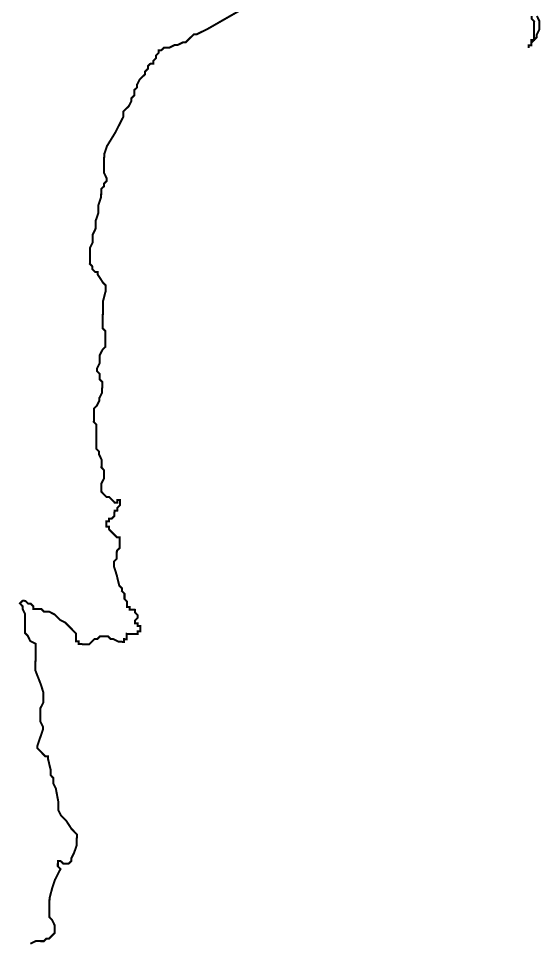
# Model space of a CAD drawing. Header units: metres. Extents: x 290190 to 339802, y 1811045 to 1991312.
# Drawn here: x 307326 to 308110, y 1926795 to 1928185 of the extents above; entities that cross this region are included whole.
import ezdxf

# ---------------------------------------------------------------- set-up
doc = ezdxf.new("R2010")
doc.units = ezdxf.units.M
doc.header["$MEASUREMENT"] = 0
doc.layers.add('HAZARDS LINE', color=1, linetype='Continuous')

msp = doc.modelspace()

# ---------------------------------------------------------------- linework, layer by layer
at = {"layer": 'HAZARDS LINE', "lineweight": 18}
for points in [[(307343.6, 1926793.1, 3.02, 3.02, 0), (307351.7, 1926797, 3.02, 3.02, 0), (307359.8, 1926796.9, 3.02, 3.02, 0), (307363.8, 1926796.9, 3.02, 3.02, 0), (307367.8, 1926800.9, 3.02, 3.02, 0), (307371.9, 1926800.9, 3.02, 3.02, 0), (307375.9, 1926804.9, 3.02, 3.02, 0), (307380, 1926808.9, 3.02, 3.02, 0), (307380.1, 1926816.9, 3.02, 3.02, 0), (307380.1, 1926820.9, 3.02, 3.02, 0), (307376.1, 1926829, 3.02, 3.02, 0), (307372.2, 1926833.1, 3.02, 3.02, 0), (307372.2, 1926841.1, 3.02, 3.02, 0), (307372.3, 1926849.2, 3.02, 3.02, 0), (307372.4, 1926861.3, 3.02, 3.02, 0), (307376.6, 1926877.4, 3.02, 3.02, 0), (307380.7, 1926889.4, 3.02, 3.02, 0), (307384.8, 1926897.4, 3.02, 3.02, 0), (307388.9, 1926905.5, 3.02, 3.02, 0), (307384.9, 1926909.5, 3.02, 3.02, 0), (307384.9, 1926913.5, 3.02, 3.02, 0), (307385, 1926917.6, 3.02, 3.02, 0), (307389, 1926917.5, 3.02, 3.02, 0), (307393, 1926913.5, 3.02, 3.02, 0), (307401, 1926913.4, 3.02, 3.02, 0), (307405.1, 1926917.4, 3.02, 3.02, 0), (307405.1, 1926921.4, 3.02, 3.02, 0), (307409.2, 1926929.4, 3.02, 3.02, 0), (307413.4, 1926941.5, 3.02, 3.02, 0), (307413.4, 1926949.6, 3.02, 3.02, 0), (307413.5, 1926953.6, 3.02, 3.02, 0), (307413.5, 1926957.6, 3.02, 3.02, 0), (307405.5, 1926965.7, 3.02, 3.02, 0), (307397.6, 1926977.9, 3.02, 3.02, 0), (307389.6, 1926986, 3.02, 3.02, 0), (307385.6, 1926994.1, 3.02, 3.02, 0), (307385.7, 1927006.2, 3.02, 3.02, 0), (307381.9, 1927026.4, 3.02, 3.02, 0), (307377.9, 1927034.5, 3.02, 3.02, 0), (307378, 1927042.5, 3.02, 3.02, 0), (307374, 1927046.6, 3.02, 3.02, 0), (307374.1, 1927054.6, 3.02, 3.02, 0), (307370.2, 1927070.8, 3.02, 3.02, 0), (307370.2, 1927074.8, 3.02, 3.02, 0), (307366.2, 1927074.8, 3.02, 3.02, 0), (307362.2, 1927078.9, 3.02, 3.02, 0), (307358.2, 1927083, 3.02, 3.02, 0), (307354.2, 1927087, 3.02, 3.02, 0), (307354.3, 1927091.1, 3.02, 3.02, 0), (307358.4, 1927103.1, 3.02, 3.02, 0), (307362.5, 1927115.2, 3.02, 3.02, 0), (307362.6, 1927119.2, 3.02, 3.02, 0), (307358.6, 1927127.3, 3.02, 3.02, 0), (307358.7, 1927135.3, 3.02, 3.02, 0), (307358.7, 1927139.4, 3.02, 3.02, 0), (307358.8, 1927147.4, 3.02, 3.02, 0), (307362.9, 1927155.4, 3.02, 3.02, 0), (307363, 1927171.5, 3.02, 3.02, 0), (307359.1, 1927183.7, 3.02, 3.02, 0), (307351.2, 1927203.9, 3.02, 3.02, 0), (307351.4, 1927224, 3.02, 3.02, 0), (307351.5, 1927236.1, 3.02, 3.02, 0), (307351.6, 1927244.2, 3.02, 3.02, 0), (307343.5, 1927248.3, 3.02, 3.02, 0), (307339.6, 1927256.3, 3.02, 3.02, 0), (307335.6, 1927260.4, 3.02, 3.02, 0), (307335.7, 1927272.5, 3.02, 3.02, 0), (307335.8, 1927288.6, 3.02, 3.02, 0), (307331.9, 1927296.7, 3.02, 3.02, 0), (307331.9, 1927300.7, 3.02, 3.02, 0), (307327.9, 1927304.8, 3.02, 3.02, 0), (307332, 1927308.8, 3.02, 3.02, 0), (307336, 1927308.7, 3.02, 3.02, 0), (307340, 1927304.7, 3.02, 3.02, 0), (307344, 1927304.6, 3.02, 3.02, 0), (307348, 1927300.6, 3.02, 3.02, 0), (307348, 1927296.6, 3.02, 3.02, 0), (307352, 1927296.5, 3.02, 3.02, 0), (307356, 1927296.5, 3.02, 3.02, 0), (307360.1, 1927296.4, 3.02, 3.02, 0), (307364.1, 1927292.4, 3.02, 3.02, 0), (307368.1, 1927292.3, 3.02, 3.02, 0), (307372.1, 1927292.3, 3.02, 3.02, 0), (307380.1, 1927288.2, 3.02, 3.02, 0), (307384.1, 1927284.2, 3.02, 3.02, 0), (307388.1, 1927280.1, 3.02, 3.02, 0), (307396.1, 1927276, 3.02, 3.02, 0), (307400.1, 1927271.9, 3.02, 3.02, 0), (307404.1, 1927267.9, 3.02, 3.02, 0), (307408.1, 1927263.8, 3.02, 3.02, 0), (307412.1, 1927259.7, 3.02, 3.02, 0), (307412, 1927251.7, 3.02, 3.02, 0), (307412, 1927247.7, 3.02, 3.02, 0), (307416, 1927247.6, 3.02, 3.02, 0), (307416, 1927243.6, 3.02, 3.02, 0), (307420, 1927243.6, 3.02, 3.02, 0), (307424, 1927243.5, 3.02, 3.02, 0), (307428.1, 1927243.5, 3.02, 3.02, 0), (307432.1, 1927243.5, 3.02, 3.02, 0), (307436.2, 1927247.4, 3.02, 3.02, 0), (307440.2, 1927251.4, 3.02, 3.02, 0), (307444.3, 1927251.4, 3.02, 3.02, 0), (307448.3, 1927255.4, 3.02, 3.02, 0), (307452.3, 1927255.4, 3.02, 3.02, 0), (307456.4, 1927255.3, 3.02, 3.02, 0), (307460.4, 1927255.3, 3.02, 3.02, 0), (307464.4, 1927251.2, 3.02, 3.02, 0), (307468.4, 1927251.2, 3.02, 3.02, 0), (307476.4, 1927247.1, 3.02, 3.02, 0), (307480.5, 1927247.1, 3.02, 3.02, 0), (307484.5, 1927247, 3.02, 3.02, 0), (307484.5, 1927251.1, 3.02, 3.02, 0), (307488.6, 1927251, 3.02, 3.02, 0), (307488.6, 1927255, 3.02, 3.02, 0), (307488.6, 1927259.1, 3.02, 3.02, 0), (307492.7, 1927259, 3.02, 3.02, 0), (307496.7, 1927259, 3.02, 3.02, 0), (307500.7, 1927259, 3.02, 3.02, 0), (307504.7, 1927258.9, 3.02, 3.02, 0), (307504.8, 1927263, 3.02, 3.02, 0), (307508.8, 1927262.9, 3.02, 3.02, 0), (307508.8, 1927267, 3.02, 3.02, 0), (307508.9, 1927271, 3.02, 3.02, 0), (307504.8, 1927271, 3.02, 3.02, 0), (307504.9, 1927275, 3.02, 3.02, 0), (307500.8, 1927275.1, 3.02, 3.02, 0), (307500.9, 1927279.1, 3.02, 3.02, 0), (307504.9, 1927283.1, 3.02, 3.02, 0), (307505, 1927287.1, 3.02, 3.02, 0), (307501, 1927291.2, 3.02, 3.02, 0), (307501, 1927295.2, 3.02, 3.02, 0), (307497, 1927295.3, 3.02, 3.02, 0), (307493, 1927295.3, 3.02, 3.02, 0), (307493, 1927299.3, 3.02, 3.02, 0), (307489, 1927299.4, 3.02, 3.02, 0), (307489, 1927303.4, 3.02, 3.02, 0), (307489, 1927307.4, 3.02, 3.02, 0), (307485.1, 1927311.5, 3.02, 3.02, 0), (307485.1, 1927315.5, 3.02, 3.02, 0), (307485.1, 1927319.5, 3.02, 3.02, 0), (307481.1, 1927323.6, 3.02, 3.02, 0), (307481.2, 1927327.6, 3.02, 3.02, 0), (307477.2, 1927331.7, 3.02, 3.02, 0), (307473.3, 1927347.8, 3.02, 3.02, 0), (307469.4, 1927360, 3.02, 3.02, 0), (307469.4, 1927368, 3.02, 3.02, 0), (307473.5, 1927372, 3.02, 3.02, 0), (307473.5, 1927376, 3.02, 3.02, 0), (307473.6, 1927384.1, 3.02, 3.02, 0), (307477.7, 1927388.1, 3.02, 3.02, 0), (307477.7, 1927392.1, 3.02, 3.02, 0), (307477.7, 1927396.1, 3.02, 3.02, 0), (307477.8, 1927400.2, 3.02, 3.02, 0), (307477.8, 1927404.2, 3.02, 3.02, 0), (307473.8, 1927404.2, 3.02, 3.02, 0), (307469.8, 1927408.3, 3.02, 3.02, 0), (307465.8, 1927412.3, 3.02, 3.02, 0), (307461.8, 1927416.4, 3.02, 3.02, 0), (307461.8, 1927420.4, 3.02, 3.02, 0), (307457.8, 1927420.5, 3.02, 3.02, 0), (307457.8, 1927424.5, 3.02, 3.02, 0), (307457.9, 1927428.5, 3.02, 3.02, 0), (307461.9, 1927428.5, 3.02, 3.02, 0), (307461.9, 1927432.5, 3.02, 3.02, 0), (307466, 1927432.5, 3.02, 3.02, 0), (307470, 1927436.5, 3.02, 3.02, 0), (307470.1, 1927444.5, 3.02, 3.02, 0), (307474.1, 1927444.5, 3.02, 3.02, 0), (307474.2, 1927448.5, 3.02, 3.02, 0), (307478.2, 1927452.5, 3.02, 3.02, 0), (307478.3, 1927456.6, 3.02, 3.02, 0), (307478.3, 1927460.6, 3.02, 3.02, 0), (307474.3, 1927460.6, 3.02, 3.02, 0), (307474.2, 1927456.6, 3.02, 3.02, 0), (307470.2, 1927456.6, 3.02, 3.02, 0), (307466.2, 1927460.7, 3.02, 3.02, 0), (307462.2, 1927464.7, 3.02, 3.02, 0), (307458.2, 1927464.8, 3.02, 3.02, 0), (307454.2, 1927468.8, 3.02, 3.02, 0), (307450.2, 1927472.9, 3.02, 3.02, 0), (307450.2, 1927476.9, 3.02, 3.02, 0), (307450.3, 1927481, 3.02, 3.02, 0), (307450.3, 1927485, 3.02, 3.02, 0), (307454.4, 1927493, 3.02, 3.02, 0), (307454.4, 1927497, 3.02, 3.02, 0), (307454.5, 1927505.1, 3.02, 3.02, 0), (307450.5, 1927509.2, 3.02, 3.02, 0), (307450.6, 1927513.2, 3.02, 3.02, 0), (307450.6, 1927521.2, 3.02, 3.02, 0), (307446.7, 1927529.3, 3.02, 3.02, 0), (307446.7, 1927533.4, 3.02, 3.02, 0), (307442.7, 1927537.4, 3.02, 3.02, 0), (307442.7, 1927541.5, 3.02, 3.02, 0), (307442.8, 1927549.5, 3.02, 3.02, 0), (307442.9, 1927561.6, 3.02, 3.02, 0), (307443, 1927565.6, 3.02, 3.02, 0), (307443, 1927569.6, 3.02, 3.02, 0), (307443, 1927573.7, 3.02, 3.02, 0), (307439, 1927577.7, 3.02, 3.02, 0), (307439.1, 1927585.8, 3.02, 3.02, 0), (307439.1, 1927589.8, 3.02, 3.02, 0), (307439.2, 1927593.9, 3.02, 3.02, 0), (307439.2, 1927597.9, 3.02, 3.02, 0), (307443.3, 1927601.9, 3.02, 3.02, 0), (307447.4, 1927609.9, 3.02, 3.02, 0), (307447.4, 1927613.9, 3.02, 3.02, 0), (307451.5, 1927621.9, 3.02, 3.02, 0), (307451.5, 1927626, 3.02, 3.02, 0), (307451.6, 1927634, 3.02, 3.02, 0), (307451.6, 1927638.1, 3.02, 3.02, 0), (307447.6, 1927642.1, 3.02, 3.02, 0), (307447.7, 1927650.2, 3.02, 3.02, 0), (307443.7, 1927654.2, 3.02, 3.02, 0), (307443.8, 1927658.3, 3.02, 3.02, 0), (307447.9, 1927666.3, 3.02, 3.02, 0), (307447.9, 1927670.3, 3.02, 3.02, 0), (307448, 1927678.4, 3.02, 3.02, 0), (307452.1, 1927686.4, 3.02, 3.02, 0), (307456.1, 1927690.4, 3.02, 3.02, 0), (307456.2, 1927694.4, 3.02, 3.02, 0), (307456.2, 1927698.4, 3.02, 3.02, 0), (307456.2, 1927702.5, 3.02, 3.02, 0), (307456.3, 1927706.5, 3.02, 3.02, 0), (307456.3, 1927710.5, 3.02, 3.02, 0), (307456.3, 1927714.6, 3.02, 3.02, 0), (307452.3, 1927718.6, 3.02, 3.02, 0), (307452.4, 1927722.6, 3.02, 3.02, 0), (307452.4, 1927726.7, 3.02, 3.02, 0), (307452.5, 1927734.7, 3.02, 3.02, 0), (307452.7, 1927758.9, 3.02, 3.02, 0), (307456.9, 1927775, 3.02, 3.02, 0), (307456.9, 1927783, 3.02, 3.02, 0), (307452.9, 1927787.1, 3.02, 3.02, 0), (307445, 1927799.2, 3.02, 3.02, 0), (307445, 1927803.3, 3.02, 3.02, 0), (307441, 1927803.3, 3.02, 3.02, 0), (307437, 1927807.4, 3.02, 3.02, 0), (307437, 1927811.4, 3.02, 3.02, 0), (307433, 1927815.5, 3.02, 3.02, 0), (307433.1, 1927819.5, 3.02, 3.02, 0), (307433.1, 1927823.5, 3.02, 3.02, 0), (307433.1, 1927827.5, 3.02, 3.02, 0), (307433.2, 1927831.6, 3.02, 3.02, 0), (307433.2, 1927835.6, 3.02, 3.02, 0), (307433.2, 1927839.6, 3.02, 3.02, 0), (307437.3, 1927847.6, 3.02, 3.02, 0), (307437.4, 1927859.7, 3.02, 3.02, 0), (307441.5, 1927867.8, 3.02, 3.02, 0), (307441.6, 1927871.8, 3.02, 3.02, 0), (307441.6, 1927875.8, 3.02, 3.02, 0), (307441.6, 1927879.8, 3.02, 3.02, 0), (307445.8, 1927891.9, 3.02, 3.02, 0), (307445.9, 1927899.9, 3.02, 3.02, 0), (307445.9, 1927904, 3.02, 3.02, 0), (307450, 1927916, 3.02, 3.02, 0), (307450.1, 1927928.1, 3.02, 3.02, 0), (307454.2, 1927932.1, 3.02, 3.02, 0), (307454.2, 1927936.1, 3.02, 3.02, 0), (307458.3, 1927940.1, 3.02, 3.02, 0), (307458.3, 1927944.1, 3.02, 3.02, 0), (307454.4, 1927952.2, 3.02, 3.02, 0), (307454.4, 1927956.3, 3.02, 3.02, 0), (307454.5, 1927968.3, 3.02, 3.02, 0), (307454.5, 1927972.4, 3.02, 3.02, 0), (307454.6, 1927980.4, 3.02, 3.02, 0), (307458.7, 1927992.5, 3.02, 3.02, 0), (307471, 1928012.5, 3.02, 3.02, 0), (307483.3, 1928036.6, 3.02, 3.02, 0), (307483.3, 1928040.6, 3.02, 3.02, 0), (307483.4, 1928044.6, 3.02, 3.02, 0), (307487.4, 1928048.6, 3.02, 3.02, 0), (307491.5, 1928052.6, 3.02, 3.02, 0), (307495.6, 1928060.6, 3.02, 3.02, 0), (307495.6, 1928064.7, 3.02, 3.02, 0), (307499.7, 1928068.7, 3.02, 3.02, 0), (307499.7, 1928076.7, 3.02, 3.02, 0), (307503.8, 1928080.7, 3.02, 3.02, 0), (307503.8, 1928084.7, 3.02, 3.02, 0), (307507.9, 1928092.8, 3.02, 3.02, 0), (307512, 1928096.8, 3.02, 3.02, 0), (307516.1, 1928100.7, 3.02, 3.02, 0), (307516.1, 1928104.8, 3.02, 3.02, 0), (307520.2, 1928108.8, 3.02, 3.02, 0), (307520.2, 1928112.8, 3.02, 3.02, 0), (307524.3, 1928116.8, 3.02, 3.02, 0), (307528.3, 1928116.8, 3.02, 3.02, 0), (307528.3, 1928120.8, 3.02, 3.02, 0), (307532.4, 1928124.8, 3.02, 3.02, 0), (307532.4, 1928128.8, 3.02, 3.02, 0), (307536.5, 1928132.8, 3.02, 3.02, 0), (307536.5, 1928136.8, 3.02, 3.02, 0), (307540.5, 1928136.8, 3.02, 3.02, 0), (307544.6, 1928140.8, 3.02, 3.02, 0), (307548.6, 1928140.7, 3.02, 3.02, 0), (307552.7, 1928140.7, 3.02, 3.02, 0), (307560.7, 1928144.7, 3.02, 3.02, 0), (307564.8, 1928144.6, 3.02, 3.02, 0), (307572.9, 1928148.6, 3.02, 3.02, 0), (307576.9, 1928148.6, 3.02, 3.02, 0), (307585, 1928156.5, 3.02, 3.02, 0), (307589.1, 1928160.5, 3.02, 3.02, 0), (307593.1, 1928160.5, 3.02, 3.02, 0), (307609.3, 1928168.4, 3.02, 3.02, 0), (307657.9, 1928196.2, 3.02, 3.02, 0)], [(308096.8, 1928188.4, 3.02, 3.02, 0), (308096.8, 1928184.3, 3.02, 3.02, 0), (308100.8, 1928180.3, 3.02, 3.02, 0), (308100.7, 1928176.2, 3.02, 3.02, 0), (308100.7, 1928172.2, 3.02, 3.02, 0), (308100.7, 1928168.2, 3.02, 3.02, 0), (308100.6, 1928164.2, 3.02, 3.02, 0), (308100.6, 1928160.1, 3.02, 3.02, 0), (308100.6, 1928156.1, 3.02, 3.02, 0), (308100.5, 1928152.1, 3.02, 3.02, 0), (308096.5, 1928152.1, 3.02, 3.02, 0), (308096.4, 1928144.1, 3.02, 3.02, 0), (308092.4, 1928144.1, 3.02, 3.02, 0), (308092.4, 1928140.1, 3.02, 3.02, 0), (308092.4, 1928144.1, 3.02, 3.02, 0), (308096.4, 1928144.1, 3.02, 3.02, 0), (308096.5, 1928148.1, 3.02, 3.02, 0), (308100.5, 1928152.1, 3.02, 3.02, 0), (308104.6, 1928156.1, 3.02, 3.02, 0), (308104.6, 1928160.1, 3.02, 3.02, 0), (308108.7, 1928168.1, 3.02, 3.02, 0), (308108.7, 1928172.1, 3.02, 3.02, 0), (308108.8, 1928176.2, 3.02, 3.02, 0), (308108.8, 1928180.2, 3.02, 3.02, 0), (308104.9, 1928188.3, 3.02, 3.02, 0)]]:
    msp.add_lwpolyline(points, format="xyseb", dxfattribs=at)

doc.saveas('drawing.dxf')
